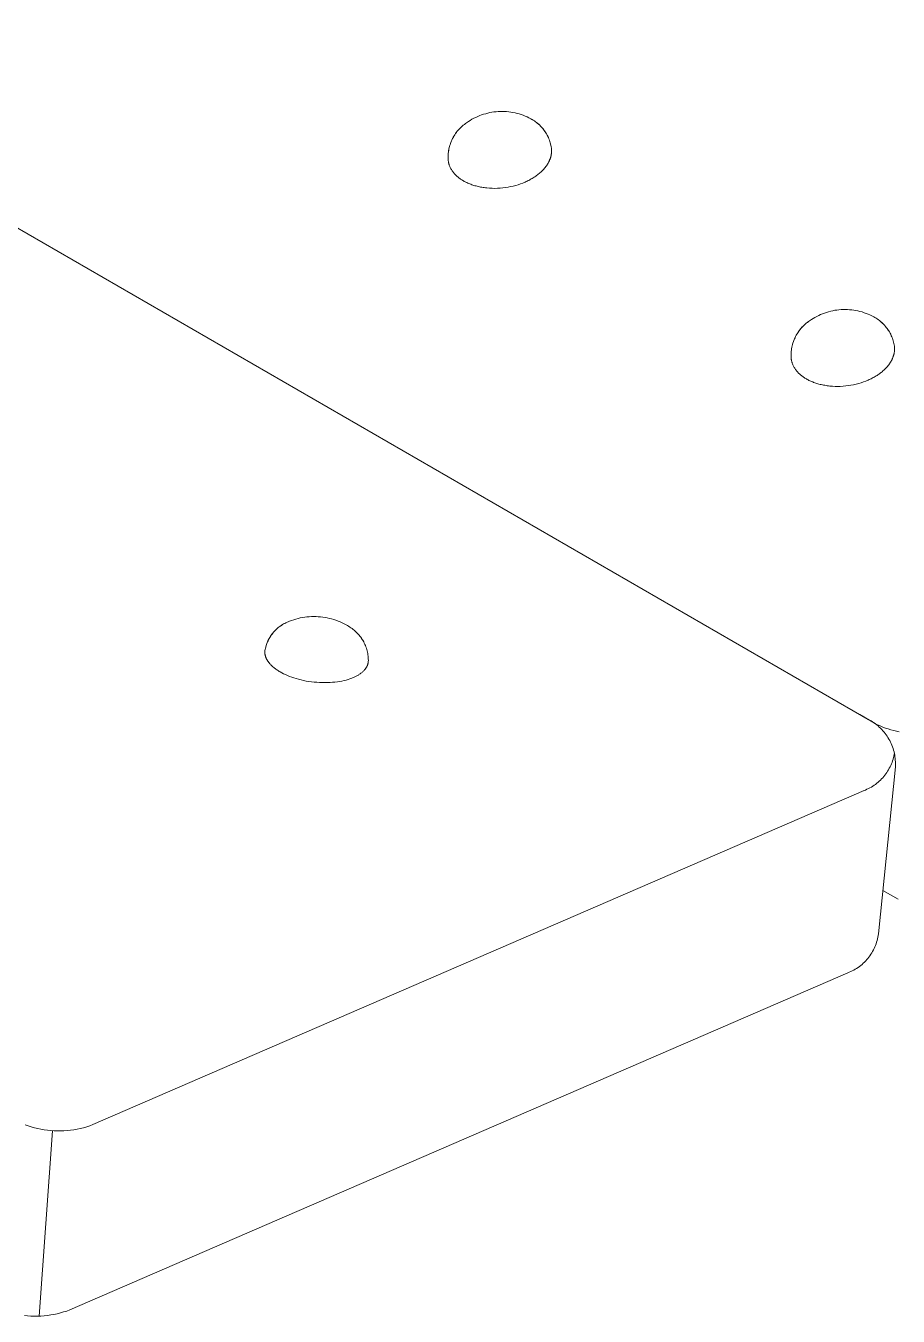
# Model space of a CAD drawing. Header units: millimetres. Extents: x -779 to 3049, y 55 to 2500.
# Drawn here: x 2663.2 to 2789.1, y 1644.5 to 1830.7 of the extents above; entities that cross this region are included whole.
import ezdxf

# ---------------------------------------------------------------- set-up
doc = ezdxf.new("R2010")
doc.units = ezdxf.units.MM
doc.layers.add('ZANO_R', color=7, linetype='Continuous', lineweight=0)

msp = doc.modelspace()

# ---------------------------------------------------------------- linework, layer by layer
at = {"layer": 'ZANO_R'}
for p, q in [((2579.74, 1849.04), (2784.8, 1730.64)), ((2727.37, 1817.07), (2727.63, 1817.22)), ((2727.37, 1817.07), (2727.63, 1817.22)), ((2727.63, 1817.22), (2727.9, 1817.37)), ((2727.63, 1817.22), (2727.9, 1817.37)), ((2727.9, 1817.37), (2728.18, 1817.5)), ((2727.9, 1817.37), (2728.18, 1817.5)), ((2728.18, 1817.5), (2728.45, 1817.63)), ((2728.18, 1817.5), (2728.45, 1817.63)), ((2728.45, 1817.63), (2728.74, 1817.75)), ((2728.45, 1817.63), (2728.74, 1817.75)), ((2728.74, 1817.75), (2729.02, 1817.85)), ((2728.74, 1817.75), (2729.02, 1817.85)), ((2729.02, 1817.85), (2729.31, 1817.95)), ((2729.02, 1817.85), (2729.31, 1817.95)), ((2729.31, 1817.95), (2729.61, 1818.03)), ((2729.31, 1817.95), (2729.61, 1818.03)), ((2729.61, 1818.03), (2729.9, 1818.11)), ((2729.61, 1818.03), (2729.9, 1818.11)), ((2729.9, 1818.11), (2730.2, 1818.18)), ((2729.9, 1818.11), (2730.2, 1818.18)), ((2730.2, 1818.18), (2730.5, 1818.23)), ((2730.2, 1818.18), (2730.5, 1818.23)), ((2730.5, 1818.23), (2730.8, 1818.28)), ((2730.5, 1818.23), (2730.8, 1818.28)), ((2730.8, 1818.28), (2731.11, 1818.31)), ((2730.8, 1818.28), (2731.11, 1818.31)), ((2731.11, 1818.31), (2731.41, 1818.34)), ((2731.11, 1818.31), (2731.41, 1818.34)), ((2731.41, 1818.34), (2731.72, 1818.35)), ((2731.41, 1818.34), (2731.72, 1818.35)), ((2731.72, 1818.35), (2732.02, 1818.35)), ((2731.72, 1818.35), (2732.02, 1818.35)), ((2732.02, 1818.35), (2732.33, 1818.34)), ((2732.02, 1818.35), (2732.33, 1818.34)), ((2732.33, 1818.34), (2732.63, 1818.33)), ((2732.33, 1818.34), (2732.63, 1818.33)), ((2732.63, 1818.33), (2732.94, 1818.3)), ((2732.63, 1818.33), (2732.94, 1818.3)), ((2732.94, 1818.3), (2733.24, 1818.26)), ((2732.94, 1818.3), (2733.24, 1818.26)), ((2733.24, 1818.26), (2733.54, 1818.21)), ((2733.24, 1818.26), (2733.54, 1818.21)), ((2733.54, 1818.21), (2733.84, 1818.15)), ((2733.54, 1818.21), (2733.84, 1818.15)), ((2733.84, 1818.15), (2734.14, 1818.07)), ((2733.84, 1818.15), (2734.14, 1818.07)), ((2734.14, 1818.07), (2734.43, 1817.99)), ((2734.14, 1818.07), (2734.43, 1817.99)), ((2734.43, 1817.99), (2734.72, 1817.9)), ((2734.43, 1817.99), (2734.72, 1817.9)), ((2734.72, 1817.9), (2735.01, 1817.8)), ((2734.72, 1817.9), (2735.01, 1817.8)), ((2735.01, 1817.8), (2735.29, 1817.69)), ((2735.01, 1817.8), (2735.29, 1817.69)), ((2735.29, 1817.69), (2735.57, 1817.57)), ((2735.29, 1817.69), (2735.57, 1817.57)), ((2735.57, 1817.57), (2735.85, 1817.44)), ((2735.57, 1817.57), (2735.85, 1817.44)), ((2735.85, 1817.44), (2736.12, 1817.3)), ((2735.85, 1817.44), (2736.12, 1817.3)), ((2736.12, 1817.3), (2736.29, 1817.2)), ((2736.12, 1817.3), (2736.3, 1817.2)), ((2736.29, 1817.2), (2736.46, 1817.1)), ((2736.3, 1817.2), (2736.47, 1817.1)), ((2736.46, 1817.1), (2736.63, 1816.99)), ((2736.47, 1817.1), (2736.63, 1816.99)), ((2725.25, 1815.16), (2725.37, 1815.33)), ((2725.26, 1815.17), (2725.38, 1815.34)), ((2725.37, 1815.33), (2725.5, 1815.49)), ((2725.38, 1815.34), (2725.51, 1815.5)), ((2725.5, 1815.49), (2725.63, 1815.65)), ((2725.51, 1815.5), (2725.64, 1815.65)), ((2725.63, 1815.65), (2725.77, 1815.8)), ((2725.64, 1815.65), (2725.77, 1815.81)), ((2725.77, 1815.81), (2725.92, 1815.95)), ((2725.77, 1815.8), (2725.91, 1815.95)), ((2725.91, 1815.95), (2726.06, 1816.09)), ((2725.92, 1815.95), (2726.06, 1816.1)), ((2726.06, 1816.1), (2726.21, 1816.23)), ((2726.06, 1816.09), (2726.21, 1816.23)), ((2726.21, 1816.23), (2726.37, 1816.37)), ((2726.21, 1816.23), (2726.36, 1816.36)), ((2726.36, 1816.36), (2726.53, 1816.49)), ((2726.37, 1816.37), (2726.53, 1816.49)), ((2726.53, 1816.49), (2726.69, 1816.61)), ((2726.53, 1816.49), (2726.69, 1816.61)), ((2726.69, 1816.61), (2726.86, 1816.73)), ((2726.69, 1816.61), (2726.86, 1816.73)), ((2726.86, 1816.73), (2727.11, 1816.9)), ((2726.86, 1816.73), (2727.11, 1816.9)), ((2727.11, 1816.9), (2727.37, 1817.07)), ((2727.11, 1816.9), (2727.37, 1817.07)), ((2736.63, 1816.99), (2736.79, 1816.87)), ((2736.63, 1816.99), (2736.79, 1816.87)), ((2736.79, 1816.87), (2736.95, 1816.76)), ((2736.79, 1816.87), (2736.95, 1816.75)), ((2736.95, 1816.76), (2737.1, 1816.63)), ((2736.95, 1816.75), (2737.11, 1816.63)), ((2737.1, 1816.63), (2737.25, 1816.5)), ((2737.11, 1816.63), (2737.26, 1816.5)), ((2737.25, 1816.5), (2737.4, 1816.37)), ((2737.26, 1816.5), (2737.4, 1816.36)), ((2737.4, 1816.37), (2737.54, 1816.23)), ((2737.4, 1816.36), (2737.54, 1816.22)), ((2737.54, 1816.23), (2737.67, 1816.08)), ((2737.54, 1816.22), (2737.68, 1816.08)), ((2737.67, 1816.08), (2737.8, 1815.93)), ((2737.68, 1816.08), (2737.81, 1815.93)), ((2737.8, 1815.93), (2737.93, 1815.78)), ((2737.81, 1815.93), (2737.94, 1815.77)), ((2737.93, 1815.78), (2738.05, 1815.62)), ((2737.94, 1815.77), (2738.06, 1815.61)), ((2738.05, 1815.62), (2738.16, 1815.46)), ((2738.06, 1815.61), (2738.17, 1815.45)), ((2738.16, 1815.46), (2738.27, 1815.29)), ((2738.17, 1815.45), (2738.28, 1815.28)), ((2738.27, 1815.29), (2738.38, 1815.12)), ((2738.28, 1815.28), (2738.38, 1815.11)), ((2724.39, 1813.3), (2724.45, 1813.5)), ((2724.4, 1813.33), (2724.46, 1813.53)), ((2724.45, 1813.5), (2724.51, 1813.7)), ((2724.46, 1813.53), (2724.52, 1813.72)), ((2724.51, 1813.7), (2724.58, 1813.89)), ((2724.52, 1813.72), (2724.59, 1813.91)), ((2724.58, 1813.89), (2724.66, 1814.08)), ((2724.59, 1813.91), (2724.67, 1814.1)), ((2724.66, 1814.08), (2724.74, 1814.27)), ((2724.67, 1814.1), (2724.75, 1814.29)), ((2724.74, 1814.27), (2724.83, 1814.45)), ((2724.75, 1814.29), (2724.84, 1814.47)), ((2724.83, 1814.45), (2724.93, 1814.64)), ((2724.84, 1814.47), (2724.94, 1814.65)), ((2724.93, 1814.64), (2725.03, 1814.81)), ((2724.94, 1814.65), (2725.04, 1814.83)), ((2725.03, 1814.81), (2725.14, 1814.99)), ((2725.04, 1814.83), (2725.15, 1815)), ((2725.14, 1814.99), (2725.25, 1815.16)), ((2725.15, 1815), (2725.26, 1815.17)), ((2738.38, 1815.12), (2738.47, 1814.95)), ((2738.38, 1815.11), (2738.48, 1814.94)), ((2738.47, 1814.95), (2738.56, 1814.77)), ((2738.48, 1814.94), (2738.57, 1814.76)), ((2738.56, 1814.77), (2738.65, 1814.59)), ((2738.57, 1814.76), (2738.65, 1814.58)), ((2738.65, 1814.59), (2738.73, 1814.41)), ((2738.65, 1814.58), (2738.73, 1814.4)), ((2738.73, 1814.41), (2738.8, 1814.23)), ((2738.73, 1814.4), (2738.8, 1814.21)), ((2738.8, 1814.23), (2738.86, 1814.04)), ((2738.8, 1814.21), (2738.87, 1814.03)), ((2738.86, 1814.04), (2738.92, 1813.85)), ((2738.87, 1814.03), (2738.93, 1813.84)), ((2738.92, 1813.85), (2738.98, 1813.66)), ((2738.93, 1813.84), (2738.98, 1813.64)), ((2738.98, 1813.66), (2739.02, 1813.47)), ((2738.98, 1813.64), (2739.03, 1813.45)), ((2739.02, 1813.47), (2739.06, 1813.27)), ((2739.03, 1813.45), (2739.06, 1813.26)), ((2724.18, 1811.72), (2724.19, 1811.92)), ((2724.19, 1811.51), (2724.18, 1811.72)), ((2724.19, 1812.09), (2724.21, 1812.29)), ((2724.19, 1811.92), (2724.2, 1812.13)), ((2724.19, 1811.88), (2724.19, 1812.09)), ((2724.19, 1811.68), (2724.19, 1811.88)), ((2724.19, 1811.47), (2724.19, 1811.68)), ((2724.2, 1811.31), (2724.19, 1811.51)), ((2724.2, 1812.13), (2724.21, 1812.33)), ((2724.21, 1812.33), (2724.24, 1812.53)), ((2724.21, 1812.29), (2724.23, 1812.5)), ((2724.23, 1812.5), (2724.26, 1812.7)), ((2724.24, 1812.53), (2724.27, 1812.73)), ((2724.26, 1812.7), (2724.3, 1812.9)), ((2724.27, 1812.73), (2724.3, 1812.94)), ((2724.3, 1812.94), (2724.35, 1813.13)), ((2724.3, 1812.9), (2724.34, 1813.11)), ((2724.34, 1813.11), (2724.39, 1813.3)), ((2724.35, 1813.13), (2724.4, 1813.33)), ((2738.9, 1811.48), (2738.92, 1811.55)), ((2738.92, 1811.55), (2738.94, 1811.62)), ((2738.94, 1811.62), (2738.97, 1811.69)), ((2738.97, 1811.69), (2738.99, 1811.76)), ((2738.99, 1811.76), (2739, 1811.82)), ((2739, 1811.82), (2739.02, 1811.89)), ((2739.02, 1811.89), (2739.04, 1811.96)), ((2739.04, 1811.96), (2739.05, 1812.03)), ((2739.05, 1812.03), (2739.07, 1812.1)), ((2739.06, 1813.27), (2739.09, 1813.08)), ((2739.06, 1813.26), (2739.1, 1813.06)), ((2739.07, 1812.1), (2739.08, 1812.17)), ((2739.08, 1812.17), (2739.09, 1812.24)), ((2739.09, 1812.24), (2739.1, 1812.31)), ((2739.1, 1812.99), (2739.1, 1813.06)), ((2739.11, 1812.92), (2739.1, 1812.99)), ((2739.1, 1812.37), (2739.11, 1812.44)), ((2739.1, 1812.31), (2739.1, 1812.37)), ((2739.11, 1812.85), (2739.11, 1812.92)), ((2739.12, 1812.79), (2739.11, 1812.85)), ((2739.11, 1812.51), (2739.12, 1812.58)), ((2739.11, 1812.44), (2739.11, 1812.51)), ((2739.12, 1812.72), (2739.12, 1812.79)), ((2739.12, 1812.65), (2739.12, 1812.72)), ((2739.12, 1812.58), (2739.12, 1812.65)), ((2724.2, 1811.27), (2724.19, 1811.47)), ((2724.2, 1811.27), (2724.21, 1811.21)), ((2724.21, 1811.21), (2724.22, 1811.15)), ((2724.22, 1811.15), (2724.23, 1811.1)), ((2724.23, 1811.1), (2724.24, 1811.04)), ((2724.24, 1811.04), (2724.25, 1810.99)), ((2724.25, 1810.99), (2724.26, 1810.93)), ((2724.26, 1810.93), (2724.28, 1810.87)), ((2724.28, 1810.87), (2724.29, 1810.82)), ((2724.29, 1810.82), (2724.31, 1810.76)), ((2724.31, 1810.76), (2724.32, 1810.71)), ((2724.32, 1810.71), (2724.34, 1810.66)), ((2724.34, 1810.66), (2724.36, 1810.6)), ((2724.36, 1810.6), (2724.4, 1810.49)), ((2724.4, 1810.49), (2724.44, 1810.39)), ((2724.44, 1810.39), (2724.49, 1810.28)), ((2724.49, 1810.28), (2724.54, 1810.18)), ((2724.54, 1810.18), (2724.6, 1810.07)), ((2724.6, 1810.07), (2724.65, 1809.97)), ((2724.65, 1809.97), (2724.71, 1809.87)), ((2724.71, 1809.87), (2724.78, 1809.78)), ((2724.78, 1809.78), (2724.85, 1809.68)), ((2724.85, 1809.68), (2724.92, 1809.59)), ((2737.56, 1809.59), (2737.67, 1809.7)), ((2737.67, 1809.7), (2737.78, 1809.81)), ((2737.78, 1809.81), (2737.89, 1809.92)), ((2737.89, 1809.92), (2738, 1810.04)), ((2738, 1810.04), (2738.1, 1810.15)), ((2738.1, 1810.15), (2738.19, 1810.27)), ((2738.19, 1810.27), (2738.29, 1810.39)), ((2738.29, 1810.39), (2738.38, 1810.51)), ((2738.38, 1810.51), (2738.46, 1810.64)), ((2738.46, 1810.64), (2738.54, 1810.76)), ((2738.54, 1810.76), (2738.62, 1810.89)), ((2738.62, 1810.89), (2738.69, 1811.02)), ((2738.69, 1811.02), (2738.75, 1811.15)), ((2738.75, 1811.15), (2738.78, 1811.22)), ((2738.78, 1811.22), (2738.81, 1811.28)), ((2738.81, 1811.28), (2738.84, 1811.35)), ((2738.84, 1811.35), (2738.87, 1811.42)), ((2738.87, 1811.42), (2738.9, 1811.48)), ((2724.92, 1809.59), (2724.99, 1809.49)), ((2724.99, 1809.49), (2725.07, 1809.4)), ((2725.07, 1809.4), (2725.15, 1809.31)), ((2725.15, 1809.31), (2725.23, 1809.23)), ((2725.23, 1809.23), (2725.32, 1809.14)), ((2725.32, 1809.14), (2725.4, 1809.06)), ((2725.4, 1809.06), (2725.49, 1808.98)), ((2725.49, 1808.98), (2725.59, 1808.9)), ((2725.59, 1808.9), (2725.68, 1808.82)), ((2725.68, 1808.82), (2725.78, 1808.75)), ((2725.78, 1808.75), (2725.88, 1808.67)), ((2725.88, 1808.67), (2725.98, 1808.6)), ((2725.98, 1808.6), (2726.08, 1808.53)), ((2726.08, 1808.53), (2726.18, 1808.47)), ((2726.18, 1808.47), (2726.29, 1808.4)), ((2726.29, 1808.4), (2726.39, 1808.34)), ((2726.39, 1808.34), (2726.51, 1808.27)), ((2726.51, 1808.27), (2726.63, 1808.21)), ((2726.63, 1808.21), (2726.76, 1808.14)), ((2726.76, 1808.14), (2726.89, 1808.08)), ((2726.89, 1808.08), (2727.02, 1808.02)), ((2727.02, 1808.02), (2727.16, 1807.96)), ((2727.16, 1807.96), (2727.3, 1807.9)), ((2727.3, 1807.9), (2727.44, 1807.85)), ((2727.44, 1807.85), (2727.59, 1807.79)), ((2727.59, 1807.79), (2727.74, 1807.74)), ((2733.95, 1807.69), (2734.3, 1807.79)), ((2734.3, 1807.79), (2734.65, 1807.91)), ((2734.65, 1807.91), (2734.98, 1808.03)), ((2734.98, 1808.03), (2735.3, 1808.17)), ((2735.3, 1808.17), (2735.46, 1808.24)), ((2735.46, 1808.24), (2735.61, 1808.31)), ((2735.61, 1808.31), (2735.76, 1808.38)), ((2735.76, 1808.38), (2735.91, 1808.46)), ((2735.91, 1808.46), (2736.05, 1808.53)), ((2736.05, 1808.53), (2736.19, 1808.61)), ((2736.19, 1808.61), (2736.33, 1808.69)), ((2736.33, 1808.69), (2736.46, 1808.77)), ((2736.46, 1808.77), (2736.59, 1808.85)), ((2736.59, 1808.85), (2736.71, 1808.93)), ((2736.71, 1808.93), (2736.84, 1809.02)), ((2736.84, 1809.02), (2736.95, 1809.1)), ((2736.95, 1809.1), (2737.08, 1809.19)), ((2737.08, 1809.19), (2737.2, 1809.29)), ((2737.2, 1809.29), (2737.32, 1809.39)), ((2737.32, 1809.39), (2737.44, 1809.49)), ((2737.44, 1809.49), (2737.56, 1809.59)), ((2727.74, 1807.74), (2727.9, 1807.69)), ((2727.9, 1807.69), (2728.05, 1807.64)), ((2728.05, 1807.64), (2728.21, 1807.6)), ((2728.21, 1807.6), (2728.38, 1807.56)), ((2728.38, 1807.56), (2728.54, 1807.52)), ((2728.54, 1807.52), (2728.71, 1807.48)), ((2728.71, 1807.48), (2728.88, 1807.45)), ((2728.88, 1807.45), (2729.06, 1807.41)), ((2729.06, 1807.41), (2729.24, 1807.39)), ((2729.24, 1807.39), (2729.41, 1807.36)), ((2729.41, 1807.36), (2729.6, 1807.34)), ((2729.6, 1807.34), (2729.78, 1807.32)), ((2729.78, 1807.32), (2730.15, 1807.29)), ((2730.15, 1807.29), (2730.53, 1807.27)), ((2730.53, 1807.27), (2730.91, 1807.26)), ((2730.91, 1807.26), (2731.3, 1807.27)), ((2731.3, 1807.27), (2731.68, 1807.29)), ((2731.68, 1807.29), (2732.07, 1807.33)), ((2732.07, 1807.33), (2732.45, 1807.38)), ((2732.45, 1807.38), (2732.83, 1807.44)), ((2732.83, 1807.44), (2733.21, 1807.51)), ((2733.21, 1807.51), (2733.58, 1807.59)), ((2733.58, 1807.59), (2733.95, 1807.69)), ((2777.95, 1789.05), (2778.23, 1789.17)), ((2777.95, 1789.05), (2778.23, 1789.17)), ((2778.23, 1789.17), (2778.52, 1789.27)), ((2778.23, 1789.17), (2778.52, 1789.27)), ((2778.52, 1789.27), (2778.81, 1789.37)), ((2778.52, 1789.27), (2778.81, 1789.37)), ((2778.81, 1789.37), (2779.1, 1789.46)), ((2778.81, 1789.37), (2779.1, 1789.46)), ((2779.1, 1789.46), (2779.4, 1789.53)), ((2779.1, 1789.46), (2779.4, 1789.53)), ((2779.4, 1789.53), (2779.7, 1789.6)), ((2779.4, 1789.53), (2779.7, 1789.6)), ((2779.7, 1789.6), (2780, 1789.66)), ((2779.7, 1789.6), (2780, 1789.66)), ((2780, 1789.66), (2780.3, 1789.7)), ((2780, 1789.66), (2780.3, 1789.7)), ((2780.3, 1789.7), (2780.6, 1789.73)), ((2780.3, 1789.7), (2780.6, 1789.73)), ((2780.6, 1789.73), (2780.91, 1789.76)), ((2780.6, 1789.73), (2780.91, 1789.76)), ((2780.91, 1789.76), (2781.21, 1789.77)), ((2780.91, 1789.76), (2781.21, 1789.77)), ((2781.21, 1789.77), (2781.52, 1789.77)), ((2781.21, 1789.77), (2781.52, 1789.77)), ((2781.52, 1789.77), (2781.82, 1789.77)), ((2781.52, 1789.77), (2781.82, 1789.77)), ((2781.82, 1789.77), (2782.13, 1789.75)), ((2781.82, 1789.77), (2782.13, 1789.75)), ((2782.13, 1789.75), (2782.43, 1789.72)), ((2782.13, 1789.75), (2782.43, 1789.72)), ((2782.43, 1789.72), (2782.74, 1789.68)), ((2782.43, 1789.72), (2782.74, 1789.68)), ((2782.74, 1789.68), (2783.04, 1789.63)), ((2782.74, 1789.68), (2783.04, 1789.63)), ((2783.04, 1789.63), (2783.34, 1789.57)), ((2783.04, 1789.63), (2783.34, 1789.57)), ((2783.34, 1789.57), (2783.63, 1789.5)), ((2783.34, 1789.57), (2783.63, 1789.5)), ((2783.63, 1789.5), (2783.93, 1789.42)), ((2783.63, 1789.5), (2783.93, 1789.42)), ((2783.93, 1789.42), (2784.22, 1789.32)), ((2783.93, 1789.42), (2784.22, 1789.32)), ((2784.22, 1789.32), (2784.51, 1789.22)), ((2784.22, 1789.32), (2784.51, 1789.22)), ((2784.51, 1789.22), (2784.79, 1789.11)), ((2784.51, 1789.22), (2784.79, 1789.11)), ((2775.26, 1787.22), (2775.41, 1787.37)), ((2775.27, 1787.23), (2775.41, 1787.38)), ((2775.41, 1787.38), (2775.56, 1787.52)), ((2775.41, 1787.37), (2775.55, 1787.52)), ((2775.55, 1787.52), (2775.71, 1787.65)), ((2775.56, 1787.52), (2775.71, 1787.66)), ((2775.71, 1787.66), (2775.87, 1787.79)), ((2775.71, 1787.65), (2775.86, 1787.79)), ((2775.86, 1787.79), (2776.02, 1787.91)), ((2775.87, 1787.79), (2776.03, 1787.92)), ((2776.02, 1787.91), (2776.19, 1788.04)), ((2776.03, 1787.92), (2776.19, 1788.04)), ((2776.19, 1788.04), (2776.36, 1788.15)), ((2776.19, 1788.04), (2776.36, 1788.15)), ((2776.36, 1788.15), (2776.61, 1788.33)), ((2776.36, 1788.15), (2776.61, 1788.33)), ((2776.61, 1788.33), (2776.87, 1788.49)), ((2776.61, 1788.33), (2776.87, 1788.49)), ((2776.87, 1788.49), (2777.13, 1788.64)), ((2776.87, 1788.49), (2777.13, 1788.64)), ((2777.13, 1788.64), (2777.4, 1788.79)), ((2777.13, 1788.64), (2777.4, 1788.79)), ((2777.4, 1788.79), (2777.67, 1788.92)), ((2777.4, 1788.79), (2777.67, 1788.92)), ((2777.67, 1788.92), (2777.95, 1789.05)), ((2777.67, 1788.92), (2777.95, 1789.05)), ((2784.79, 1789.11), (2785.07, 1788.99)), ((2784.79, 1789.11), (2785.07, 1788.99)), ((2785.07, 1788.99), (2785.35, 1788.86)), ((2785.07, 1788.99), (2785.35, 1788.86)), ((2785.35, 1788.86), (2785.62, 1788.72)), ((2785.35, 1788.86), (2785.62, 1788.72)), ((2785.62, 1788.72), (2785.79, 1788.62)), ((2785.62, 1788.72), (2785.79, 1788.62)), ((2785.79, 1788.62), (2785.96, 1788.52)), ((2785.79, 1788.62), (2785.96, 1788.52)), ((2785.96, 1788.52), (2786.13, 1788.41)), ((2785.96, 1788.52), (2786.13, 1788.41)), ((2786.13, 1788.41), (2786.29, 1788.3)), ((2786.13, 1788.41), (2786.29, 1788.3)), ((2786.29, 1788.3), (2786.45, 1788.18)), ((2786.29, 1788.3), (2786.45, 1788.18)), ((2786.45, 1788.18), (2786.6, 1788.05)), ((2786.45, 1788.18), (2786.61, 1788.05)), ((2786.6, 1788.05), (2786.75, 1787.92)), ((2786.61, 1788.05), (2786.76, 1787.92)), ((2786.75, 1787.92), (2786.9, 1787.79)), ((2786.76, 1787.92), (2786.9, 1787.78)), ((2786.9, 1787.79), (2787.04, 1787.65)), ((2786.9, 1787.78), (2787.04, 1787.64)), ((2787.04, 1787.65), (2787.17, 1787.5)), ((2787.04, 1787.64), (2787.18, 1787.5)), ((2787.17, 1787.5), (2787.3, 1787.35)), ((2787.18, 1787.5), (2787.31, 1787.35)), ((2787.3, 1787.35), (2787.43, 1787.2)), ((2787.31, 1787.35), (2787.43, 1787.19)), ((2774.08, 1785.31), (2774.16, 1785.5)), ((2774.09, 1785.34), (2774.16, 1785.53)), ((2774.16, 1785.53), (2774.25, 1785.71)), ((2774.16, 1785.5), (2774.24, 1785.69)), ((2774.24, 1785.69), (2774.33, 1785.88)), ((2774.25, 1785.71), (2774.34, 1785.89)), ((2774.33, 1785.88), (2774.42, 1786.06)), ((2774.34, 1785.89), (2774.43, 1786.07)), ((2774.42, 1786.06), (2774.53, 1786.24)), ((2774.43, 1786.07), (2774.54, 1786.25)), ((2774.53, 1786.24), (2774.64, 1786.41)), ((2774.54, 1786.25), (2774.65, 1786.42)), ((2774.64, 1786.41), (2774.75, 1786.58)), ((2774.65, 1786.42), (2774.76, 1786.59)), ((2774.75, 1786.58), (2774.87, 1786.75)), ((2774.76, 1786.59), (2774.88, 1786.76)), ((2774.87, 1786.75), (2775, 1786.91)), ((2774.88, 1786.76), (2775, 1786.92)), ((2775, 1786.92), (2775.14, 1787.08)), ((2775, 1786.91), (2775.13, 1787.07)), ((2775.13, 1787.07), (2775.26, 1787.22)), ((2775.14, 1787.08), (2775.27, 1787.23)), ((2787.43, 1787.2), (2787.55, 1787.04)), ((2787.43, 1787.19), (2787.55, 1787.03)), ((2787.55, 1787.04), (2787.66, 1786.88)), ((2787.55, 1787.03), (2787.67, 1786.87)), ((2787.66, 1786.88), (2787.77, 1786.71)), ((2787.67, 1786.87), (2787.78, 1786.71)), ((2787.77, 1786.71), (2787.87, 1786.55)), ((2787.78, 1786.71), (2787.88, 1786.54)), ((2787.87, 1786.55), (2787.97, 1786.37)), ((2787.88, 1786.54), (2787.98, 1786.36)), ((2787.97, 1786.37), (2788.06, 1786.2)), ((2787.98, 1786.36), (2788.07, 1786.18)), ((2788.06, 1786.2), (2788.15, 1786.02)), ((2788.07, 1786.18), (2788.15, 1786)), ((2788.15, 1786.02), (2788.22, 1785.84)), ((2788.15, 1786), (2788.23, 1785.82)), ((2788.22, 1785.84), (2788.3, 1785.65)), ((2788.23, 1785.82), (2788.3, 1785.64)), ((2788.3, 1785.65), (2788.36, 1785.46)), ((2788.3, 1785.64), (2788.37, 1785.45)), ((2788.36, 1785.46), (2788.42, 1785.28)), ((2788.37, 1785.45), (2788.43, 1785.26)), ((2773.69, 1783.55), (2773.71, 1783.75)), ((2773.69, 1783.51), (2773.71, 1783.72)), ((2773.71, 1783.75), (2773.73, 1783.96)), ((2773.71, 1783.72), (2773.73, 1783.92)), ((2773.73, 1783.96), (2773.76, 1784.16)), ((2773.73, 1783.92), (2773.76, 1784.12)), ((2773.76, 1784.16), (2773.8, 1784.36)), ((2773.76, 1784.12), (2773.79, 1784.33)), ((2773.79, 1784.33), (2773.84, 1784.53)), ((2773.8, 1784.36), (2773.84, 1784.56)), ((2773.84, 1784.56), (2773.9, 1784.75)), ((2773.84, 1784.53), (2773.89, 1784.73)), ((2773.89, 1784.73), (2773.94, 1784.92)), ((2773.9, 1784.75), (2773.95, 1784.95)), ((2773.94, 1784.92), (2774.01, 1785.12)), ((2773.95, 1784.95), (2774.02, 1785.14)), ((2774.01, 1785.12), (2774.08, 1785.31)), ((2774.02, 1785.14), (2774.09, 1785.34)), ((2788.42, 1785.28), (2788.47, 1785.08)), ((2788.43, 1785.26), (2788.48, 1785.07)), ((2788.47, 1785.08), (2788.52, 1784.89)), ((2788.48, 1785.07), (2788.52, 1784.87)), ((2788.52, 1784.89), (2788.56, 1784.7)), ((2788.52, 1784.87), (2788.56, 1784.68)), ((2788.56, 1784.7), (2788.59, 1784.5)), ((2788.56, 1784.68), (2788.59, 1784.48)), ((2788.58, 1783.59), (2788.56, 1783.52)), ((2788.59, 1783.66), (2788.58, 1783.59)), ((2788.59, 1784.48), (2788.6, 1784.41)), ((2788.6, 1783.8), (2788.59, 1783.73)), ((2788.59, 1783.73), (2788.59, 1783.66)), ((2788.6, 1784.41), (2788.61, 1784.35)), ((2788.61, 1783.87), (2788.6, 1783.8)), ((2788.61, 1784.35), (2788.61, 1784.28)), ((2788.61, 1784.28), (2788.62, 1784.21)), ((2788.62, 1784), (2788.61, 1783.93)), ((2788.61, 1783.93), (2788.61, 1783.87)), ((2788.62, 1784.21), (2788.62, 1784.14)), ((2788.62, 1784.14), (2788.62, 1784.07)), ((2788.62, 1784.07), (2788.62, 1784)), ((2773.68, 1783.34), (2773.69, 1783.55)), ((2773.68, 1783.31), (2773.69, 1783.51)), ((2773.68, 1783.14), (2773.68, 1783.34)), ((2773.68, 1783.1), (2773.68, 1783.31)), ((2773.69, 1782.94), (2773.68, 1783.14)), ((2773.69, 1782.9), (2773.68, 1783.1)), ((2773.7, 1782.73), (2773.69, 1782.94)), ((2773.7, 1782.69), (2773.69, 1782.9)), ((2773.71, 1782.63), (2773.7, 1782.69)), ((2773.72, 1782.58), (2773.71, 1782.63)), ((2773.73, 1782.52), (2773.72, 1782.58)), ((2773.74, 1782.46), (2773.73, 1782.52)), ((2773.75, 1782.41), (2773.74, 1782.46)), ((2773.76, 1782.35), (2773.75, 1782.41)), ((2773.77, 1782.3), (2773.76, 1782.35)), ((2773.79, 1782.24), (2773.77, 1782.3)), ((2773.8, 1782.19), (2773.79, 1782.24)), ((2773.82, 1782.13), (2773.8, 1782.19)), ((2773.84, 1782.08), (2773.82, 1782.13)), ((2773.86, 1782.02), (2773.84, 1782.08)), ((2773.9, 1781.92), (2773.86, 1782.02)), ((2773.94, 1781.81), (2773.9, 1781.92)), ((2773.99, 1781.7), (2773.94, 1781.81)), ((2787.78, 1781.81), (2787.69, 1781.69)), ((2787.87, 1781.94), (2787.78, 1781.81)), ((2787.96, 1782.06), (2787.87, 1781.94)), ((2788.04, 1782.19), (2787.96, 1782.06)), ((2788.11, 1782.31), (2788.04, 1782.19)), ((2788.19, 1782.44), (2788.11, 1782.31)), ((2788.25, 1782.57), (2788.19, 1782.44)), ((2788.28, 1782.64), (2788.25, 1782.57)), ((2788.31, 1782.71), (2788.28, 1782.64)), ((2788.34, 1782.77), (2788.31, 1782.71)), ((2788.37, 1782.84), (2788.34, 1782.77)), ((2788.39, 1782.91), (2788.37, 1782.84)), ((2788.42, 1782.97), (2788.39, 1782.91)), ((2788.44, 1783.04), (2788.42, 1782.97)), ((2788.46, 1783.11), (2788.44, 1783.04)), ((2788.48, 1783.18), (2788.46, 1783.11)), ((2788.5, 1783.25), (2788.48, 1783.18)), ((2788.52, 1783.32), (2788.5, 1783.25)), ((2788.54, 1783.38), (2788.52, 1783.32)), ((2788.55, 1783.45), (2788.54, 1783.38)), ((2788.56, 1783.52), (2788.55, 1783.45)), ((2774.04, 1781.6), (2773.99, 1781.7)), ((2774.09, 1781.5), (2774.04, 1781.6)), ((2774.15, 1781.4), (2774.09, 1781.5)), ((2774.21, 1781.3), (2774.15, 1781.4)), ((2774.28, 1781.2), (2774.21, 1781.3)), ((2774.34, 1781.1), (2774.28, 1781.2)), ((2774.42, 1781.01), (2774.34, 1781.1)), ((2774.49, 1780.92), (2774.42, 1781.01)), ((2774.57, 1780.83), (2774.49, 1780.92)), ((2774.65, 1780.74), (2774.57, 1780.83)), ((2774.73, 1780.65), (2774.65, 1780.74)), ((2774.81, 1780.56), (2774.73, 1780.65)), ((2774.9, 1780.48), (2774.81, 1780.56)), ((2774.99, 1780.4), (2774.9, 1780.48)), ((2775.08, 1780.32), (2774.99, 1780.4)), ((2775.18, 1780.24), (2775.08, 1780.32)), ((2775.27, 1780.17), (2775.18, 1780.24)), ((2775.37, 1780.1), (2775.27, 1780.17)), ((2775.47, 1780.02), (2775.37, 1780.1)), ((2775.57, 1779.96), (2775.47, 1780.02)), ((2775.68, 1779.89), (2775.57, 1779.96)), ((2775.78, 1779.82), (2775.68, 1779.89)), ((2785.41, 1779.88), (2785.26, 1779.8)), ((2785.55, 1779.96), (2785.41, 1779.88)), ((2785.69, 1780.03), (2785.55, 1779.96)), ((2785.82, 1780.11), (2785.69, 1780.03)), ((2785.96, 1780.19), (2785.82, 1780.11)), ((2786.09, 1780.27), (2785.96, 1780.19)), ((2786.21, 1780.36), (2786.09, 1780.27)), ((2786.33, 1780.44), (2786.21, 1780.36)), ((2786.45, 1780.52), (2786.33, 1780.44)), ((2786.58, 1780.62), (2786.45, 1780.52)), ((2786.7, 1780.71), (2786.58, 1780.62)), ((2786.82, 1780.81), (2786.7, 1780.71)), ((2786.94, 1780.91), (2786.82, 1780.81)), ((2787.06, 1781.02), (2786.94, 1780.91)), ((2787.17, 1781.12), (2787.06, 1781.02)), ((2787.28, 1781.23), (2787.17, 1781.12)), ((2787.39, 1781.34), (2787.28, 1781.23)), ((2787.49, 1781.46), (2787.39, 1781.34)), ((2787.59, 1781.57), (2787.49, 1781.46)), ((2787.69, 1781.69), (2787.59, 1781.57)), ((2775.89, 1779.76), (2775.78, 1779.82)), ((2776.01, 1779.69), (2775.89, 1779.76)), ((2776.13, 1779.63), (2776.01, 1779.69)), ((2776.26, 1779.56), (2776.13, 1779.63)), ((2776.39, 1779.5), (2776.26, 1779.56)), ((2776.52, 1779.44), (2776.39, 1779.5)), ((2776.66, 1779.38), (2776.52, 1779.44)), ((2776.8, 1779.32), (2776.66, 1779.38)), ((2776.94, 1779.27), (2776.8, 1779.32)), ((2777.09, 1779.21), (2776.94, 1779.27)), ((2777.24, 1779.16), (2777.09, 1779.21)), ((2777.39, 1779.11), (2777.24, 1779.16)), ((2777.55, 1779.07), (2777.39, 1779.11)), ((2777.71, 1779.02), (2777.55, 1779.07)), ((2777.88, 1778.98), (2777.71, 1779.02)), ((2778.04, 1778.94), (2777.88, 1778.98)), ((2778.21, 1778.9), (2778.04, 1778.94)), ((2778.38, 1778.87), (2778.21, 1778.9)), ((2778.56, 1778.84), (2778.38, 1778.87)), ((2778.73, 1778.81), (2778.56, 1778.84)), ((2778.91, 1778.78), (2778.73, 1778.81)), ((2779.09, 1778.76), (2778.91, 1778.78)), ((2779.28, 1778.74), (2779.09, 1778.76)), ((2779.65, 1778.71), (2779.28, 1778.74)), ((2780.03, 1778.69), (2779.65, 1778.71)), ((2780.41, 1778.69), (2780.03, 1778.69)), ((2780.79, 1778.69), (2780.41, 1778.69)), ((2781.18, 1778.72), (2780.79, 1778.69)), ((2781.57, 1778.75), (2781.18, 1778.72)), ((2781.95, 1778.8), (2781.57, 1778.75)), ((2782.33, 1778.86), (2781.95, 1778.8)), ((2782.71, 1778.93), (2782.33, 1778.86)), ((2783.08, 1779.01), (2782.71, 1778.93)), ((2783.44, 1779.11), (2783.08, 1779.01)), ((2783.8, 1779.22), (2783.44, 1779.11)), ((2784.14, 1779.33), (2783.8, 1779.22)), ((2784.48, 1779.46), (2784.14, 1779.33)), ((2784.8, 1779.59), (2784.48, 1779.46)), ((2784.96, 1779.66), (2784.8, 1779.59)), ((2785.11, 1779.73), (2784.96, 1779.66)), ((2785.26, 1779.8), (2785.11, 1779.73)), ((2700.43, 1744.41), (2700.6, 1744.5)), ((2700.44, 1744.41), (2700.6, 1744.5)), ((2700.44, 1744.41), (2700.6, 1744.5)), ((2700.6, 1744.5), (2700.77, 1744.58)), ((2700.6, 1744.5), (2700.77, 1744.58)), ((2700.6, 1744.5), (2700.77, 1744.58)), ((2700.77, 1744.58), (2700.94, 1744.66)), ((2700.77, 1744.58), (2700.94, 1744.66)), ((2700.77, 1744.58), (2700.94, 1744.66)), ((2700.94, 1744.66), (2701.11, 1744.73)), ((2700.94, 1744.66), (2701.11, 1744.73)), ((2700.94, 1744.66), (2701.11, 1744.73)), ((2701.11, 1744.73), (2701.29, 1744.8)), ((2701.11, 1744.73), (2701.29, 1744.8)), ((2701.11, 1744.73), (2701.29, 1744.8)), ((2701.29, 1744.8), (2701.59, 1744.92)), ((2701.29, 1744.8), (2701.59, 1744.92)), ((2701.29, 1744.8), (2701.59, 1744.92)), ((2701.59, 1744.92), (2701.9, 1745.02)), ((2701.59, 1744.92), (2701.9, 1745.02)), ((2701.59, 1744.92), (2701.9, 1745.02)), ((2701.9, 1745.02), (2702.21, 1745.12)), ((2701.9, 1745.02), (2702.21, 1745.12)), ((2701.9, 1745.02), (2702.21, 1745.12)), ((2702.21, 1745.12), (2702.53, 1745.2)), ((2702.21, 1745.12), (2702.53, 1745.2)), ((2702.21, 1745.12), (2702.53, 1745.2)), ((2702.53, 1745.2), (2702.85, 1745.28)), ((2702.53, 1745.2), (2702.85, 1745.28)), ((2702.53, 1745.2), (2702.85, 1745.28)), ((2702.85, 1745.28), (2703.17, 1745.34)), ((2702.85, 1745.28), (2703.17, 1745.34)), ((2702.85, 1745.28), (2703.17, 1745.34)), ((2703.17, 1745.34), (2703.49, 1745.39)), ((2703.17, 1745.34), (2703.49, 1745.39)), ((2703.17, 1745.34), (2703.49, 1745.39)), ((2703.49, 1745.39), (2703.81, 1745.43)), ((2703.49, 1745.39), (2703.81, 1745.43)), ((2703.49, 1745.39), (2703.81, 1745.43)), ((2703.81, 1745.43), (2704.14, 1745.46)), ((2703.81, 1745.43), (2704.14, 1745.46)), ((2703.81, 1745.43), (2704.14, 1745.46)), ((2704.14, 1745.46), (2704.46, 1745.48)), ((2704.14, 1745.46), (2704.46, 1745.48)), ((2704.14, 1745.46), (2704.46, 1745.48)), ((2704.46, 1745.48), (2704.79, 1745.48)), ((2704.46, 1745.48), (2704.79, 1745.48)), ((2704.46, 1745.48), (2704.79, 1745.48)), ((2704.79, 1745.48), (2705.12, 1745.48)), ((2704.79, 1745.48), (2705.12, 1745.48)), ((2704.79, 1745.48), (2705.12, 1745.48)), ((2705.12, 1745.48), (2705.44, 1745.46)), ((2705.12, 1745.48), (2705.44, 1745.46)), ((2705.12, 1745.48), (2705.44, 1745.46)), ((2705.44, 1745.46), (2705.77, 1745.44)), ((2705.44, 1745.46), (2705.77, 1745.44)), ((2705.44, 1745.46), (2705.77, 1745.44)), ((2705.77, 1745.44), (2706.09, 1745.4)), ((2705.77, 1745.44), (2706.09, 1745.4)), ((2705.77, 1745.44), (2706.09, 1745.4)), ((2706.09, 1745.4), (2706.42, 1745.35)), ((2706.09, 1745.4), (2706.42, 1745.35)), ((2706.09, 1745.4), (2706.42, 1745.35)), ((2706.42, 1745.35), (2706.74, 1745.29)), ((2706.42, 1745.35), (2706.74, 1745.29)), ((2706.42, 1745.35), (2706.74, 1745.29)), ((2706.74, 1745.29), (2707.06, 1745.22)), ((2706.74, 1745.29), (2707.06, 1745.22)), ((2706.74, 1745.29), (2707.06, 1745.22)), ((2707.06, 1745.22), (2707.37, 1745.13)), ((2707.06, 1745.22), (2707.37, 1745.13)), ((2707.06, 1745.22), (2707.37, 1745.13)), ((2707.37, 1745.13), (2707.68, 1745.04)), ((2707.37, 1745.13), (2707.68, 1745.04)), ((2707.37, 1745.13), (2707.68, 1745.04)), ((2707.68, 1745.04), (2707.99, 1744.94)), ((2707.68, 1745.04), (2707.99, 1744.94)), ((2707.68, 1745.04), (2707.99, 1744.94)), ((2707.99, 1744.94), (2708.3, 1744.82)), ((2707.99, 1744.94), (2708.3, 1744.82)), ((2707.99, 1744.94), (2708.3, 1744.82)), ((2708.3, 1744.82), (2708.6, 1744.7)), ((2708.3, 1744.82), (2708.6, 1744.7)), ((2708.3, 1744.82), (2708.6, 1744.7)), ((2708.6, 1744.7), (2708.9, 1744.56)), ((2708.6, 1744.7), (2708.9, 1744.56)), ((2708.6, 1744.7), (2708.9, 1744.56)), ((2708.9, 1744.56), (2709.19, 1744.42)), ((2708.9, 1744.56), (2709.19, 1744.42)), ((2708.9, 1744.56), (2709.19, 1744.42)), ((2698.45, 1742.46), (2698.54, 1742.62)), ((2698.46, 1742.47), (2698.55, 1742.63)), ((2698.46, 1742.47), (2698.55, 1742.63)), ((2698.54, 1742.62), (2698.65, 1742.77)), ((2698.55, 1742.63), (2698.66, 1742.79)), ((2698.55, 1742.63), (2698.66, 1742.79)), ((2698.65, 1742.77), (2698.76, 1742.93)), ((2698.66, 1742.79), (2698.77, 1742.94)), ((2698.66, 1742.79), (2698.77, 1742.94)), ((2698.76, 1742.93), (2698.87, 1743.07)), ((2698.77, 1742.94), (2698.88, 1743.09)), ((2698.77, 1742.94), (2698.88, 1743.09)), ((2698.87, 1743.07), (2698.99, 1743.22)), ((2698.88, 1743.09), (2699, 1743.23)), ((2698.88, 1743.09), (2699, 1743.23)), ((2698.99, 1743.22), (2699.12, 1743.36)), ((2699, 1743.23), (2699.13, 1743.37)), ((2699, 1743.23), (2699.13, 1743.37)), ((2699.12, 1743.36), (2699.25, 1743.5)), ((2699.13, 1743.37), (2699.26, 1743.5)), ((2699.13, 1743.37), (2699.26, 1743.5)), ((2699.25, 1743.5), (2699.38, 1743.63)), ((2699.26, 1743.5), (2699.39, 1743.63)), ((2699.26, 1743.5), (2699.39, 1743.63)), ((2699.38, 1743.63), (2699.52, 1743.75)), ((2699.39, 1743.63), (2699.53, 1743.76)), ((2699.39, 1743.63), (2699.53, 1743.76)), ((2699.52, 1743.75), (2699.66, 1743.88)), ((2699.53, 1743.76), (2699.67, 1743.88)), ((2699.53, 1743.76), (2699.67, 1743.88)), ((2699.66, 1743.88), (2699.81, 1743.99)), ((2699.67, 1743.88), (2699.82, 1744)), ((2699.67, 1743.88), (2699.82, 1744)), ((2699.81, 1743.99), (2699.96, 1744.1)), ((2699.82, 1744), (2699.97, 1744.11)), ((2699.82, 1744), (2699.97, 1744.11)), ((2699.96, 1744.1), (2700.11, 1744.21)), ((2699.97, 1744.11), (2700.12, 1744.21)), ((2699.97, 1744.11), (2700.12, 1744.21)), ((2700.11, 1744.21), (2700.27, 1744.31)), ((2700.12, 1744.21), (2700.28, 1744.31)), ((2700.12, 1744.21), (2700.28, 1744.31)), ((2700.27, 1744.31), (2700.43, 1744.41)), ((2700.28, 1744.31), (2700.44, 1744.41)), ((2700.28, 1744.31), (2700.44, 1744.41)), ((2709.19, 1744.42), (2709.48, 1744.26)), ((2709.19, 1744.42), (2709.48, 1744.26)), ((2709.19, 1744.42), (2709.48, 1744.26)), ((2709.48, 1744.26), (2709.65, 1744.17)), ((2709.48, 1744.26), (2709.65, 1744.17)), ((2709.48, 1744.26), (2709.65, 1744.17)), ((2709.65, 1744.17), (2709.83, 1744.08)), ((2709.65, 1744.17), (2709.83, 1744.08)), ((2709.65, 1744.17), (2709.83, 1744.07)), ((2709.83, 1744.08), (2710, 1743.97)), ((2709.83, 1744.08), (2710, 1743.97)), ((2709.83, 1744.07), (2710, 1743.97)), ((2710, 1743.97), (2710.16, 1743.87)), ((2710, 1743.97), (2710.16, 1743.87)), ((2710, 1743.97), (2710.16, 1743.86)), ((2710.16, 1743.87), (2710.32, 1743.75)), ((2710.16, 1743.87), (2710.32, 1743.75)), ((2710.16, 1743.86), (2710.33, 1743.75)), ((2710.32, 1743.75), (2710.48, 1743.63)), ((2710.32, 1743.75), (2710.48, 1743.63)), ((2710.33, 1743.75), (2710.49, 1743.63)), ((2710.48, 1743.63), (2710.64, 1743.51)), ((2710.48, 1743.63), (2710.64, 1743.51)), ((2710.49, 1743.63), (2710.64, 1743.51)), ((2710.64, 1743.51), (2710.79, 1743.38)), ((2710.64, 1743.51), (2710.79, 1743.38)), ((2710.64, 1743.51), (2710.79, 1743.38)), ((2710.79, 1743.38), (2710.93, 1743.24)), ((2710.79, 1743.38), (2710.93, 1743.24)), ((2710.79, 1743.38), (2710.93, 1743.24)), ((2710.93, 1743.24), (2711.07, 1743.1)), ((2710.93, 1743.24), (2711.07, 1743.1)), ((2710.93, 1743.24), (2711.07, 1743.1)), ((2711.07, 1743.1), (2711.2, 1742.96)), ((2711.07, 1743.1), (2711.2, 1742.96)), ((2711.07, 1743.1), (2711.21, 1742.95)), ((2711.2, 1742.96), (2711.33, 1742.81)), ((2711.2, 1742.96), (2711.33, 1742.81)), ((2711.21, 1742.95), (2711.34, 1742.8)), ((2711.33, 1742.81), (2711.46, 1742.66)), ((2711.33, 1742.81), (2711.46, 1742.66)), ((2711.34, 1742.8), (2711.46, 1742.65)), ((2711.46, 1742.66), (2711.58, 1742.5)), ((2711.46, 1742.66), (2711.58, 1742.5)), ((2711.46, 1742.65), (2711.58, 1742.49)), ((2697.78, 1740.74), (2697.82, 1740.92)), ((2697.78, 1740.74), (2697.82, 1740.92)), ((2697.78, 1740.71), (2697.82, 1740.9)), ((2697.82, 1740.92), (2697.87, 1741.1)), ((2697.82, 1740.92), (2697.87, 1741.1)), ((2697.82, 1740.9), (2697.86, 1741.08)), ((2697.86, 1741.08), (2697.91, 1741.26)), ((2697.87, 1741.1), (2697.92, 1741.28)), ((2697.87, 1741.1), (2697.92, 1741.28)), ((2697.91, 1741.26), (2697.97, 1741.44)), ((2697.92, 1741.28), (2697.98, 1741.46)), ((2697.92, 1741.28), (2697.98, 1741.46)), ((2697.97, 1741.44), (2698.04, 1741.61)), ((2697.98, 1741.46), (2698.04, 1741.64)), ((2697.98, 1741.46), (2698.04, 1741.64)), ((2698.04, 1741.64), (2698.12, 1741.81)), ((2698.04, 1741.64), (2698.12, 1741.81)), ((2698.04, 1741.61), (2698.11, 1741.79)), ((2698.11, 1741.79), (2698.18, 1741.96)), ((2698.12, 1741.81), (2698.19, 1741.98)), ((2698.12, 1741.81), (2698.19, 1741.98)), ((2698.18, 1741.96), (2698.26, 1742.13)), ((2698.19, 1741.98), (2698.27, 1742.15)), ((2698.19, 1741.98), (2698.27, 1742.15)), ((2698.26, 1742.13), (2698.35, 1742.29)), ((2698.27, 1742.15), (2698.36, 1742.31)), ((2698.27, 1742.15), (2698.36, 1742.31)), ((2698.35, 1742.29), (2698.45, 1742.46)), ((2698.36, 1742.31), (2698.46, 1742.47)), ((2698.36, 1742.31), (2698.46, 1742.47)), ((2711.58, 1742.5), (2711.69, 1742.34)), ((2711.58, 1742.5), (2711.69, 1742.34)), ((2711.58, 1742.49), (2711.7, 1742.33)), ((2711.69, 1742.34), (2711.8, 1742.17)), ((2711.69, 1742.34), (2711.8, 1742.17)), ((2711.7, 1742.33), (2711.8, 1742.16)), ((2711.8, 1742.17), (2711.9, 1742)), ((2711.8, 1742.17), (2711.9, 1742)), ((2711.8, 1742.16), (2711.91, 1741.99)), ((2711.9, 1742), (2712, 1741.83)), ((2711.9, 1742), (2712, 1741.83)), ((2711.91, 1741.99), (2712, 1741.82)), ((2712, 1741.83), (2712.09, 1741.65)), ((2712, 1741.83), (2712.09, 1741.65)), ((2712, 1741.82), (2712.09, 1741.64)), ((2712.09, 1741.65), (2712.17, 1741.47)), ((2712.09, 1741.65), (2712.17, 1741.47)), ((2712.09, 1741.64), (2712.18, 1741.46)), ((2712.17, 1741.47), (2712.25, 1741.29)), ((2712.17, 1741.47), (2712.25, 1741.29)), ((2712.18, 1741.46), (2712.25, 1741.28)), ((2712.25, 1741.29), (2712.32, 1741.11)), ((2712.25, 1741.29), (2712.32, 1741.11)), ((2712.25, 1741.28), (2712.32, 1741.09)), ((2712.32, 1741.11), (2712.39, 1740.92)), ((2712.32, 1741.11), (2712.39, 1740.92)), ((2712.32, 1741.09), (2712.39, 1740.91)), ((2712.39, 1740.92), (2712.44, 1740.73)), ((2712.39, 1740.92), (2712.44, 1740.73)), ((2712.39, 1740.91), (2712.45, 1740.72)), ((2697.73, 1740.32), (2697.74, 1740.37)), ((2697.74, 1740.27), (2697.73, 1740.32)), ((2697.74, 1740.48), (2697.75, 1740.53)), ((2697.74, 1740.42), (2697.74, 1740.48)), ((2697.74, 1740.37), (2697.74, 1740.42)), ((2697.74, 1740.22), (2697.74, 1740.27)), ((2697.74, 1740.17), (2697.74, 1740.22)), ((2697.75, 1740.11), (2697.74, 1740.17)), ((2697.75, 1740.56), (2697.78, 1740.74)), ((2697.75, 1740.56), (2697.78, 1740.74)), ((2697.75, 1740.53), (2697.78, 1740.71)), ((2697.75, 1740.06), (2697.75, 1740.11)), ((2697.76, 1740.01), (2697.75, 1740.06)), ((2697.77, 1739.96), (2697.76, 1740.01)), ((2697.78, 1739.9), (2697.77, 1739.96)), ((2697.8, 1739.85), (2697.78, 1739.9)), ((2697.81, 1739.8), (2697.8, 1739.85)), ((2697.82, 1739.75), (2697.81, 1739.8)), ((2697.84, 1739.69), (2697.82, 1739.75)), ((2697.86, 1739.64), (2697.84, 1739.69)), ((2697.88, 1739.59), (2697.86, 1739.64)), ((2697.9, 1739.54), (2697.88, 1739.59)), ((2697.92, 1739.49), (2697.9, 1739.54)), ((2697.94, 1739.43), (2697.92, 1739.49)), ((2697.97, 1739.38), (2697.94, 1739.43)), ((2697.99, 1739.33), (2697.97, 1739.38)), ((2698.02, 1739.28), (2697.99, 1739.33)), ((2698.05, 1739.23), (2698.02, 1739.28)), ((2698.08, 1739.18), (2698.05, 1739.23)), ((2698.11, 1739.13), (2698.08, 1739.18)), ((2698.14, 1739.08), (2698.11, 1739.13)), ((2698.18, 1739.03), (2698.14, 1739.08)), ((2698.21, 1738.98), (2698.18, 1739.03)), ((2698.25, 1738.93), (2698.21, 1738.98)), ((2698.28, 1738.88), (2698.25, 1738.93)), ((2712.44, 1740.73), (2712.49, 1740.54)), ((2712.44, 1740.73), (2712.49, 1740.54)), ((2712.45, 1740.72), (2712.5, 1740.53)), ((2712.49, 1740.54), (2712.54, 1740.35)), ((2712.49, 1740.54), (2712.54, 1740.35)), ((2712.5, 1740.53), (2712.54, 1740.33)), ((2712.54, 1740.35), (2712.58, 1740.15)), ((2712.54, 1740.35), (2712.58, 1740.15)), ((2712.54, 1740.33), (2712.58, 1740.14)), ((2712.58, 1740.15), (2712.61, 1739.96)), ((2712.58, 1740.15), (2712.61, 1739.96)), ((2712.58, 1740.14), (2712.61, 1739.94)), ((2712.61, 1739.96), (2712.63, 1739.76)), ((2712.61, 1739.96), (2712.63, 1739.76)), ((2712.61, 1739.94), (2712.64, 1739.74)), ((2712.63, 1739.76), (2712.65, 1739.56)), ((2712.63, 1739.76), (2712.65, 1739.56)), ((2712.64, 1739.74), (2712.65, 1739.55)), ((2712.65, 1739.56), (2712.66, 1739.37)), ((2712.65, 1739.56), (2712.66, 1739.37)), ((2712.65, 1739.55), (2712.66, 1739.35)), ((2712.66, 1738.91), (2712.65, 1738.86)), ((2712.66, 1739.37), (2712.67, 1739.17)), ((2712.66, 1739.37), (2712.67, 1739.17)), ((2712.66, 1739.35), (2712.67, 1739.15)), ((2712.67, 1739.17), (2712.66, 1738.97)), ((2712.67, 1739.17), (2712.66, 1738.97)), ((2712.67, 1739.15), (2712.66, 1738.95)), ((2712.66, 1738.95), (2712.66, 1738.91)), ((2698.36, 1738.78), (2698.28, 1738.88)), ((2698.44, 1738.68), (2698.36, 1738.78)), ((2698.53, 1738.59), (2698.44, 1738.68)), ((2698.62, 1738.49), (2698.53, 1738.59)), ((2698.71, 1738.4), (2698.62, 1738.49)), ((2698.81, 1738.31), (2698.71, 1738.4)), ((2698.91, 1738.22), (2698.81, 1738.31)), ((2699.01, 1738.13), (2698.91, 1738.22)), ((2699.12, 1738.05), (2699.01, 1738.13)), ((2699.23, 1737.96), (2699.12, 1738.05)), ((2699.34, 1737.88), (2699.23, 1737.96)), ((2699.46, 1737.8), (2699.34, 1737.88)), ((2699.58, 1737.72), (2699.46, 1737.8)), ((2699.7, 1737.64), (2699.58, 1737.72)), ((2699.82, 1737.57), (2699.7, 1737.64)), ((2699.94, 1737.49), (2699.82, 1737.57)), ((2700.19, 1737.36), (2699.94, 1737.49)), ((2700.44, 1737.23), (2700.19, 1737.36)), ((2700.71, 1737.1), (2700.44, 1737.23)), ((2701, 1736.97), (2700.71, 1737.1)), ((2711.23, 1737.04), (2711.13, 1736.99)), ((2711.32, 1737.1), (2711.23, 1737.04)), ((2711.41, 1737.16), (2711.32, 1737.1)), ((2711.5, 1737.23), (2711.41, 1737.16)), ((2711.59, 1737.29), (2711.5, 1737.23)), ((2711.68, 1737.36), (2711.59, 1737.29)), ((2711.76, 1737.42), (2711.68, 1737.36)), ((2711.84, 1737.49), (2711.76, 1737.42)), ((2711.91, 1737.56), (2711.84, 1737.49)), ((2711.99, 1737.63), (2711.91, 1737.56)), ((2712.06, 1737.71), (2711.99, 1737.63)), ((2712.13, 1737.78), (2712.06, 1737.71)), ((2712.16, 1737.82), (2712.13, 1737.78)), ((2712.19, 1737.86), (2712.16, 1737.82)), ((2712.22, 1737.9), (2712.19, 1737.86)), ((2712.25, 1737.94), (2712.22, 1737.9)), ((2712.28, 1737.98), (2712.25, 1737.94)), ((2712.3, 1738.02), (2712.28, 1737.98)), ((2712.33, 1738.05), (2712.3, 1738.02)), ((2712.36, 1738.1), (2712.33, 1738.05)), ((2712.38, 1738.14), (2712.36, 1738.1)), ((2712.41, 1738.18), (2712.38, 1738.14)), ((2712.43, 1738.22), (2712.41, 1738.18)), ((2712.45, 1738.26), (2712.43, 1738.22)), ((2712.47, 1738.3), (2712.45, 1738.26)), ((2712.49, 1738.34), (2712.47, 1738.3)), ((2712.51, 1738.38), (2712.49, 1738.34)), ((2712.53, 1738.43), (2712.51, 1738.38)), ((2712.55, 1738.47), (2712.53, 1738.43)), ((2712.56, 1738.51), (2712.55, 1738.47)), ((2712.58, 1738.56), (2712.56, 1738.51)), ((2712.59, 1738.6), (2712.58, 1738.56)), ((2712.6, 1738.64), (2712.59, 1738.6)), ((2712.61, 1738.69), (2712.6, 1738.64)), ((2712.63, 1738.73), (2712.61, 1738.69)), ((2712.64, 1738.82), (2712.63, 1738.77)), ((2712.63, 1738.77), (2712.63, 1738.73)), ((2712.65, 1738.86), (2712.64, 1738.82)), ((2701.3, 1736.85), (2701, 1736.97)), ((2701.61, 1736.74), (2701.3, 1736.85)), ((2701.93, 1736.63), (2701.61, 1736.74)), ((2702.27, 1736.52), (2701.93, 1736.63)), ((2702.61, 1736.43), (2702.27, 1736.52)), ((2702.97, 1736.34), (2702.61, 1736.43)), ((2703.33, 1736.26), (2702.97, 1736.34)), ((2703.7, 1736.18), (2703.33, 1736.26)), ((2704.08, 1736.12), (2703.7, 1736.18)), ((2704.46, 1736.07), (2704.08, 1736.12)), ((2704.85, 1736.02), (2704.46, 1736.07)), ((2705.23, 1735.99), (2704.85, 1736.02)), ((2705.62, 1735.96), (2705.23, 1735.99)), ((2706.01, 1735.95), (2705.62, 1735.96)), ((2706.39, 1735.94), (2706.01, 1735.95)), ((2706.76, 1735.95), (2706.39, 1735.94)), ((2707.14, 1735.96), (2706.76, 1735.95)), ((2707.5, 1735.99), (2707.14, 1735.96)), ((2707.85, 1736.02), (2707.5, 1735.99)), ((2708.2, 1736.07), (2707.85, 1736.02)), ((2708.53, 1736.12), (2708.2, 1736.07)), ((2708.86, 1736.18), (2708.53, 1736.12)), ((2709.16, 1736.25), (2708.86, 1736.18)), ((2709.46, 1736.32), (2709.16, 1736.25)), ((2709.74, 1736.4), (2709.46, 1736.32)), ((2710.01, 1736.49), (2709.74, 1736.4)), ((2710.14, 1736.53), (2710.01, 1736.49)), ((2710.27, 1736.58), (2710.14, 1736.53)), ((2710.39, 1736.63), (2710.27, 1736.58)), ((2710.51, 1736.68), (2710.39, 1736.63)), ((2710.61, 1736.73), (2710.51, 1736.68)), ((2710.72, 1736.77), (2710.61, 1736.73)), ((2710.83, 1736.82), (2710.72, 1736.77)), ((2710.93, 1736.88), (2710.83, 1736.82)), ((2711.03, 1736.93), (2710.93, 1736.88)), ((2711.13, 1736.99), (2711.03, 1736.93)), ((2785.82, 1730.06), (2783.6, 1731.34)), ((2784.8, 1730.64), (2785.02, 1730.53)), ((2785.02, 1730.53), (2785.23, 1730.41)), ((2785.23, 1730.41), (2785.44, 1730.28)), ((2785.44, 1730.28), (2785.65, 1730.14)), ((2785.65, 1730.14), (2785.85, 1730)), ((2786.18, 1729.87), (2785.82, 1730.06)), ((2785.85, 1730), (2786.04, 1729.85)), ((2786.04, 1729.85), (2786.23, 1729.69)), ((2786.56, 1729.7), (2786.18, 1729.87)), ((2786.23, 1729.69), (2786.42, 1729.53)), ((2786.94, 1729.54), (2786.56, 1729.7)), ((2786.42, 1729.53), (2786.6, 1729.36)), ((2786.6, 1729.36), (2786.77, 1729.18)), ((2786.77, 1729.18), (2786.94, 1729)), ((2787.32, 1729.39), (2786.94, 1729.54)), ((2786.94, 1729), (2787.1, 1728.82)), ((2787.1, 1728.82), (2787.25, 1728.62)), ((2787.25, 1728.62), (2787.4, 1728.43)), ((2787.71, 1729.26), (2787.32, 1729.39)), ((2787.4, 1728.43), (2787.54, 1728.22)), ((2787.54, 1728.22), (2787.67, 1728.02)), ((2787.67, 1728.02), (2787.8, 1727.8)), ((2788.1, 1729.14), (2787.71, 1729.26)), ((2787.8, 1727.8), (2787.92, 1727.59)), ((2788.5, 1729.03), (2788.1, 1729.14)), ((2788.9, 1728.94), (2788.5, 1729.03)), ((2789.3, 1728.86), (2788.9, 1728.94)), ((2787.92, 1727.59), (2788.03, 1727.37)), ((2788.03, 1727.37), (2788.13, 1727.15)), ((2788.13, 1727.15), (2788.23, 1726.92)), ((2788.23, 1726.92), (2788.32, 1726.69)), ((2788.32, 1726.69), (2788.4, 1726.46)), ((2788.4, 1726.46), (2788.47, 1726.22)), ((2788.47, 1726.22), (2788.54, 1725.98)), ((2788.54, 1725.98), (2788.59, 1725.74)), ((2788.07, 1724.01), (2787.97, 1723.79)), ((2788.17, 1724.22), (2788.07, 1724.01)), ((2788.25, 1724.44), (2788.17, 1724.22)), ((2788.33, 1724.67), (2788.25, 1724.44)), ((2788.4, 1724.89), (2788.33, 1724.67)), ((2788.47, 1725.12), (2788.4, 1724.89)), ((2788.52, 1725.35), (2788.47, 1725.12)), ((2788.57, 1725.58), (2788.52, 1725.35)), ((2788.61, 1725.82), (2788.57, 1725.58)), ((2788.59, 1725.74), (2788.64, 1725.5)), ((2788.64, 1725.5), (2788.68, 1725.26)), ((2788.68, 1725.26), (2788.71, 1725.01)), ((2788.71, 1725.01), (2788.73, 1724.77)), ((2788.73, 1724.77), (2788.75, 1724.52)), ((2788.75, 1724.03), (2788.74, 1723.78)), ((2788.75, 1724.52), (2788.75, 1724.27)), ((2788.75, 1724.27), (2788.75, 1724.03)), ((2788.74, 1723.78), (2786.28, 1699.68)), ((2786.91, 1722.23), (2786.75, 1722.05)), ((2787.07, 1722.41), (2786.91, 1722.23)), ((2787.21, 1722.59), (2787.07, 1722.41)), ((2787.36, 1722.78), (2787.21, 1722.59)), ((2787.49, 1722.97), (2787.36, 1722.78)), ((2787.62, 1723.17), (2787.49, 1722.97)), ((2787.75, 1723.37), (2787.62, 1723.17)), ((2787.86, 1723.58), (2787.75, 1723.37)), ((2787.97, 1723.79), (2787.86, 1723.58)), ((2784.22, 1720.37), (2672.93, 1672.17)), ((2784.42, 1720.45), (2784.2, 1720.36)), ((2784.64, 1720.55), (2784.42, 1720.45)), ((2784.85, 1720.65), (2784.64, 1720.55)), ((2785.06, 1720.76), (2784.85, 1720.65)), ((2785.27, 1720.88), (2785.06, 1720.76)), ((2785.47, 1721), (2785.27, 1720.88)), ((2785.67, 1721.13), (2785.47, 1721)), ((2785.86, 1721.27), (2785.67, 1721.13)), ((2786.05, 1721.42), (2785.86, 1721.27)), ((2786.23, 1721.57), (2786.05, 1721.42)), ((2786.41, 1721.72), (2786.23, 1721.57)), ((2786.58, 1721.89), (2786.41, 1721.72)), ((2786.75, 1722.05), (2786.58, 1721.89)), ((2789.14, 1704.68), (2786.92, 1705.96)), ((2785.86, 1698.04), (2785.77, 1697.81)), ((2785.95, 1698.27), (2785.86, 1698.04)), ((2786.02, 1698.5), (2785.95, 1698.27)), ((2786.09, 1698.73), (2786.02, 1698.5)), ((2786.15, 1698.96), (2786.09, 1698.73)), ((2786.2, 1699.2), (2786.15, 1698.96)), ((2786.25, 1699.44), (2786.2, 1699.2)), ((2786.28, 1699.68), (2786.25, 1699.44)), ((2784.77, 1696.16), (2784.61, 1695.98)), ((2784.92, 1696.35), (2784.77, 1696.16)), ((2785.06, 1696.55), (2784.92, 1696.35)), ((2785.2, 1696.75), (2785.06, 1696.55)), ((2785.33, 1696.95), (2785.2, 1696.75)), ((2785.45, 1697.16), (2785.33, 1696.95)), ((2785.56, 1697.38), (2785.45, 1697.16)), ((2785.67, 1697.59), (2785.56, 1697.38)), ((2785.77, 1697.81), (2785.67, 1697.59)), ((2782.3, 1694.25), (2782.08, 1694.15)), ((2782.52, 1694.36), (2782.3, 1694.25)), ((2782.73, 1694.47), (2782.52, 1694.36)), ((2782.94, 1694.59), (2782.73, 1694.47)), ((2783.15, 1694.72), (2782.94, 1694.59)), ((2783.35, 1694.85), (2783.15, 1694.72)), ((2783.55, 1694.99), (2783.35, 1694.85)), ((2783.74, 1695.14), (2783.55, 1694.99)), ((2783.93, 1695.3), (2783.74, 1695.14)), ((2784.11, 1695.46), (2783.93, 1695.3)), ((2784.28, 1695.63), (2784.11, 1695.46)), ((2784.45, 1695.8), (2784.28, 1695.63)), ((2784.61, 1695.98), (2784.45, 1695.8)), ((2781.86, 1694.06), (2669.59, 1645.45)), ((2782.08, 1694.15), (2781.86, 1694.06)), ((2663.58, 1672), (2663.13, 1672.16)), ((2664.03, 1671.85), (2663.58, 1672)), ((2672.48, 1672.01), (2672.02, 1671.87)), ((2672.93, 1672.17), (2672.48, 1672.01)), ((2664.49, 1671.72), (2664.03, 1671.85)), ((2664.95, 1671.61), (2664.49, 1671.72)), ((2665.42, 1671.51), (2664.95, 1671.61)), ((2667.08, 1671.3), (2665.14, 1644.53)), ((2665.89, 1671.43), (2665.42, 1671.51)), ((2666.36, 1671.37), (2665.89, 1671.43)), ((2666.84, 1671.32), (2666.36, 1671.37)), ((2667.31, 1671.28), (2666.84, 1671.32)), ((2667.79, 1671.27), (2667.31, 1671.28)), ((2668.27, 1671.27), (2667.79, 1671.27)), ((2668.74, 1671.29), (2668.27, 1671.27)), ((2669.22, 1671.32), (2668.74, 1671.29)), ((2669.69, 1671.37), (2669.22, 1671.32)), ((2670.17, 1671.44), (2669.69, 1671.37)), ((2670.64, 1671.52), (2670.17, 1671.44)), ((2671.1, 1671.62), (2670.64, 1671.52)), ((2671.57, 1671.73), (2671.1, 1671.62)), ((2672.02, 1671.87), (2671.57, 1671.73)), ((2663.5, 1644.59), (2663.03, 1644.64)), ((2663.98, 1644.56), (2663.5, 1644.59)), ((2664.46, 1644.54), (2663.98, 1644.56)), ((2664.93, 1644.54), (2664.46, 1644.54)), ((2665.41, 1644.56), (2664.93, 1644.54)), ((2665.89, 1644.59), (2665.41, 1644.56)), ((2666.36, 1644.64), (2665.89, 1644.59)), ((2666.83, 1644.71), (2666.36, 1644.64)), ((2667.3, 1644.79), (2666.83, 1644.71)), ((2667.77, 1644.89), (2667.3, 1644.79)), ((2668.23, 1645.01), (2667.77, 1644.89)), ((2668.69, 1645.14), (2668.23, 1645.01)), ((2669.14, 1645.28), (2668.69, 1645.14)), ((2669.59, 1645.45), (2669.14, 1645.28))]:
    msp.add_line(p, q, dxfattribs=at)

doc.saveas('drawing.dxf')
